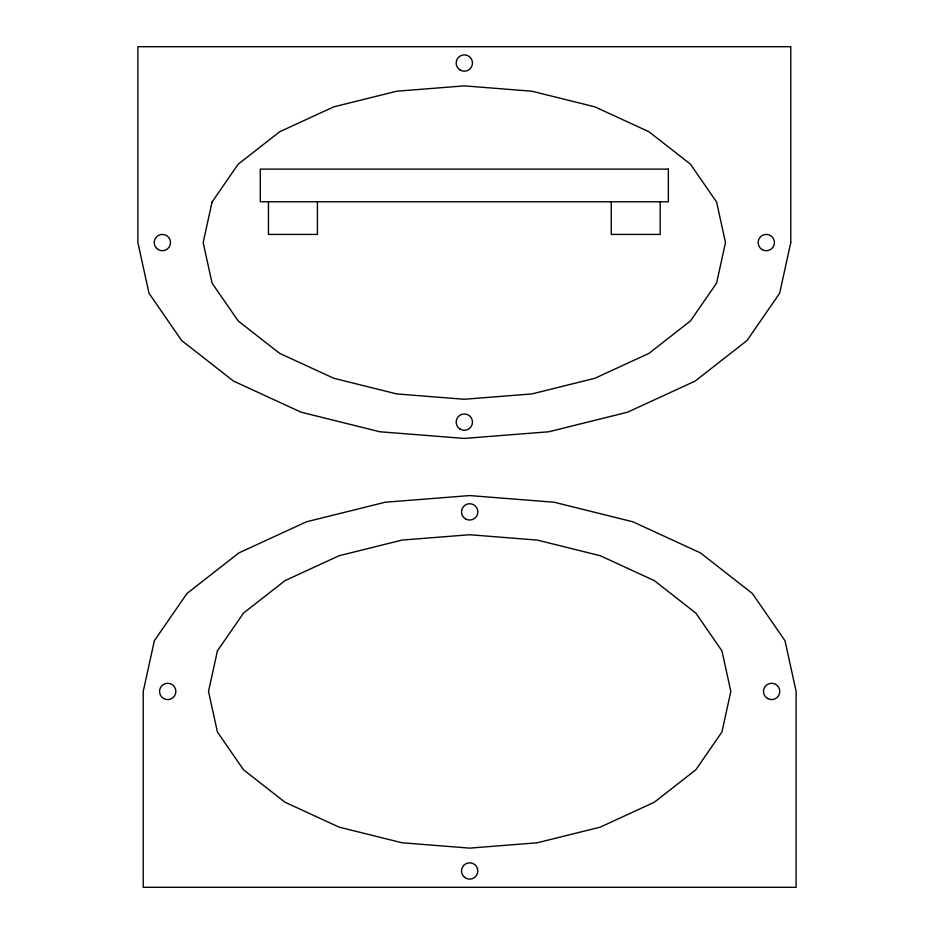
<?xml version="1.0" encoding="UTF-8"?>
<svg xmlns="http://www.w3.org/2000/svg" width="934" height="934" viewBox="0 0 934 934"><rect width="100%" height="100%" fill="white"/><g stroke="black" fill="none" stroke-linecap="round" stroke-linejoin="round"><path stroke-width="1.4" d="M660.198 201.767L660.198 234.411L611.233 234.411L611.233 201.767M317.42 201.767L317.42 234.411L268.455 234.411L268.455 201.767M212.065 202.013L203.168 242.571L212.065 283.119L238.158 320.911L279.663 353.367L333.753 378.27L396.728 393.926L464.326 399.262L531.925 393.926L594.9 378.27L648.99 353.367L690.495 320.911L716.588 283.119L725.484 242.571L716.588 202.013L690.495 164.221L648.99 131.764L594.9 106.861L531.925 91.217L464.326 85.87L396.728 91.217L333.753 106.861L279.663 131.764L238.158 164.221L212.065 202.013M154.355 640.736L143.229 691.429L143.229 887.3L796.118 887.3L796.118 691.429L784.992 640.736L752.384 593.499L700.512 552.928L632.902 521.802L554.166 502.235L469.674 495.569L385.182 502.235L306.445 521.802L238.835 552.928L186.963 593.499L154.355 640.736M217.412 650.881L208.516 691.429L217.412 731.987L243.505 769.779L285.01 802.236L339.1 827.139L402.075 842.783L469.674 848.13L537.272 842.783L600.247 827.139L654.337 802.236L695.842 769.779L721.935 731.987L730.832 691.429L721.935 650.881L695.842 613.089L654.337 580.633L600.247 555.73L537.272 540.074L469.674 534.738L402.075 540.074L339.1 555.73L285.01 580.633L243.505 613.089L217.412 650.881M790.771 242.571L779.645 293.264L747.037 340.501L695.165 381.072L627.555 412.198L548.818 431.765L464.326 438.431L379.834 431.765L301.098 412.198L233.488 381.072L181.616 340.501L149.008 293.264L137.882 242.571L137.882 46.7L790.771 46.7L790.771 242.571M668.359 169.112L260.294 169.112L260.294 201.767L668.359 201.767L668.359 169.112M460.24 70.085A8.161 8.161 0 0 0 472.487 63.022A8.161 8.161 0 0 0 460.24 55.958A8.161 8.161 0 0 0 460.24 70.085M156.597 248.339A8.161 8.161 0 0 0 170.245 244.685A8.161 8.161 0 0 0 160.251 234.679A8.161 8.161 0 0 0 156.597 248.339M460.24 429.185A8.161 8.161 0 0 0 472.487 422.11A8.161 8.161 0 0 0 460.24 415.046A8.161 8.161 0 0 0 460.24 429.185M762.214 249.635A8.161 8.161 0 0 0 774.449 242.571A8.161 8.161 0 0 0 762.214 235.496A8.161 8.161 0 0 0 762.214 249.635M163.625 698.504A8.161 8.161 0 0 0 175.872 691.429A8.161 8.161 0 0 0 163.625 684.365A8.161 8.161 0 0 0 163.625 698.504M465.587 518.954A8.161 8.161 0 0 0 477.834 511.89A8.161 8.161 0 0 0 465.587 504.815A8.161 8.161 0 0 0 465.587 518.954M465.587 878.042A8.161 8.161 0 0 0 477.834 870.978A8.161 8.161 0 0 0 465.587 863.915A8.161 8.161 0 0 0 465.587 878.042M767.561 698.504A8.161 8.161 0 0 0 779.797 691.429A8.161 8.161 0 0 0 767.561 684.365A8.161 8.161 0 0 0 767.561 698.504"/></g></svg>
